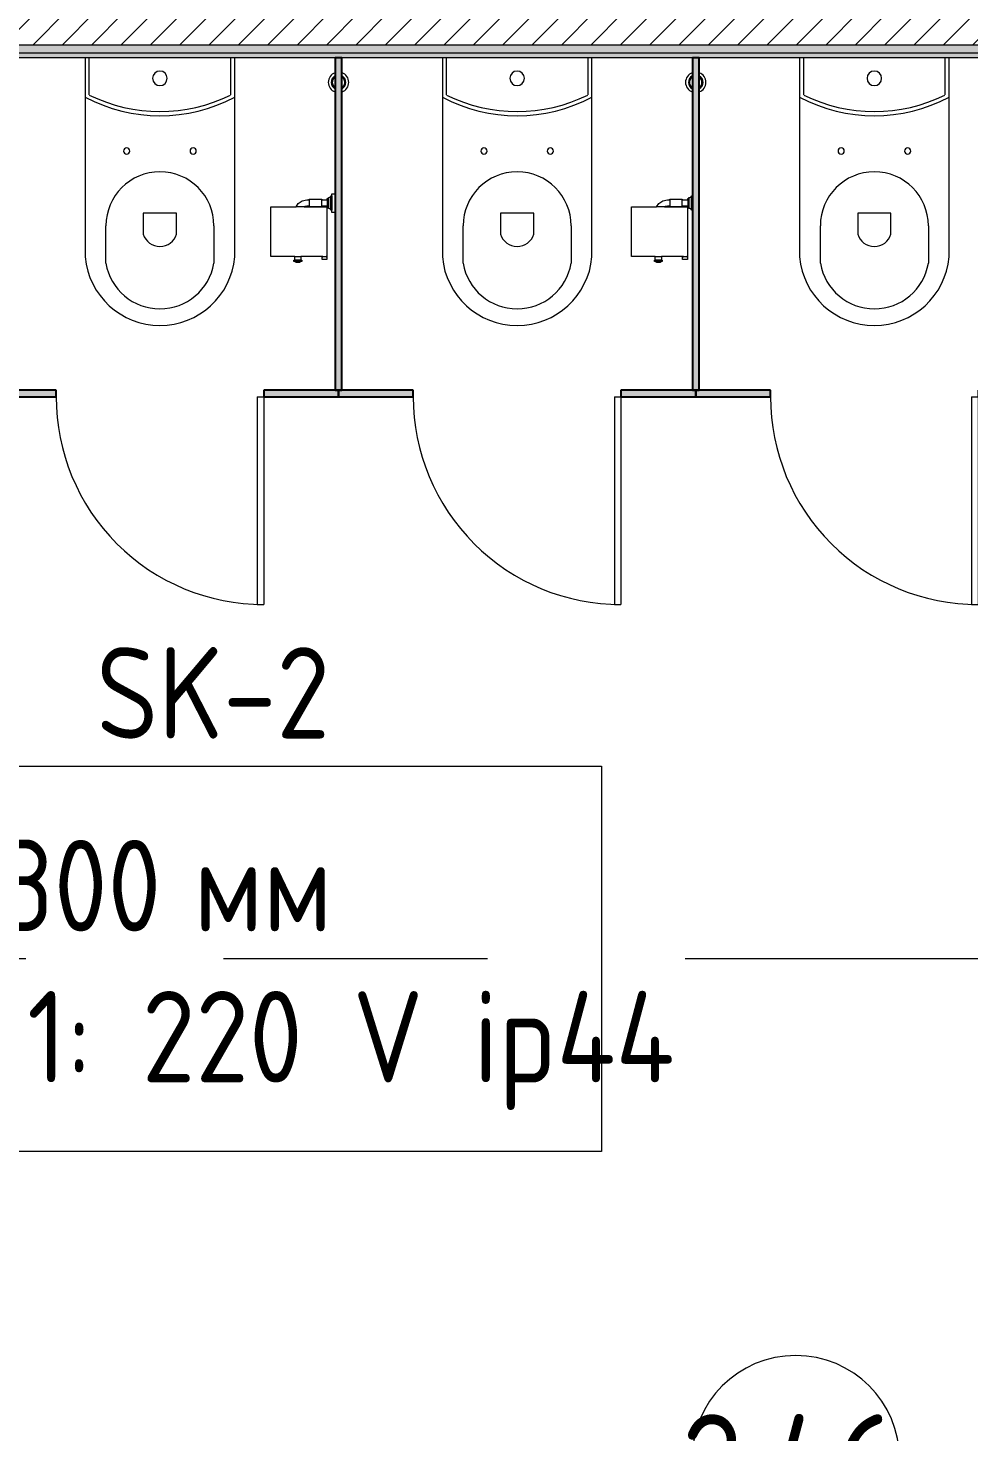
# Model space of a CAD drawing. Header units: millimetres. Extents: x 81609 to 272668, y -8553 to 29000.
# Drawn here: x 113014 to 115279, y 6660 to 10040 of the extents above; entities that cross this region are included whole.
import ezdxf

# ---------------------------------------------------------------- set-up
doc = ezdxf.new("R2010")
doc.units = ezdxf.units.MM
doc.linetypes.add('Осевая', pattern=[3175, 635, -476.25, 1587.5, -476.25])
for name, color, linetype, lineweight in [('A-AREA-IDEN', 7, 'Continuous', 9), ('A-DETL-GENF', 7, 'Continuous', 9), ('A-DOOR', 7, 'Continuous', 9), ('A-GENM', 7, 'Continuous', 9), ('A-GENM-2', 7, 'Continuous', 25), ('A-WALL', 7, 'Continuous', 9), ('E-ELEC-FIXT-IDEN', 7, 'Continuous', 9), ('I-WALL', 7, 'Continuous', 9), ('P-SANR-FIXT', 7, 'Continuous', 9), ('Оси-2', 7, 'Осевая', 9)]:
    doc.layers.add(name, color=color, linetype=linetype, lineweight=lineweight)
doc.layers.add('A-WALL-1', color=7, linetype='Continuous', lineweight=9, true_color=0x3c3c3c)
doc.layers.add('A-WALL-FNSH-1', color=7, linetype='Continuous', lineweight=9, true_color=0x3c3c3c)
doc.styles.add('GOST Common', font='GOST_Common.ttf', dxfattribs={"width": 0.9, "height": 220})
doc.styles.add('GOST Common_1', font='GOST_Common.ttf', dxfattribs={"width": 0.9, "height": 250})

# ---------------------------------------------------------------- blocks, each defined once
blk = doc.blocks.new('131_Сантехническая перегородка_Дверь 5 - СД-1-30835617-План размещения напольных электротехнических лючков и розеток 2 этажа в осях 23-33')
at = {"layer": 'A-GENM'}
for points in [[(70, 8), (70, -8), (250, -8), (250, 8)], [(750, 8), (750, -8), (930, -8), (930, 8)]]:
    blk.add_hatch(color=256, dxfattribs=at).paths.add_polyline_path(points)
at = {"layer": 'A-DOOR'}
for p, q in [((266, 508), (250, 508)), ((250, 8), (250, 508)), ((266, 8), (266, 508)), ((266, 8), (250, 8))]:
    blk.add_line(p, q, dxfattribs=at)
blk.add_arc((250, 8), 500, 360, 90, dxfattribs=at)
at = {"layer": 'A-GENM-2'}
for p, q in [((250, 8), (70, 8)), ((70, 8), (70, -8)), ((250, -8), (250, 8)), ((930, 8), (750, 8)), ((750, 8), (750, -8)), ((930, -8), (930, 8)), ((70, -8), (250, -8)), ((750, -8), (930, -8))]:
    blk.add_line(p, q, dxfattribs=at)
blk = doc.blocks.new('131_Сантехническая перегородка 6 - СП-1-30839354-План размещения напольных электротехнических лючков и розеток 2 этажа в осях 23-33')
at = {"layer": 'A-GENM'}
blk.add_hatch(color=256, dxfattribs=at).paths.add_polyline_path([(800, 8), (0, 8), (0, -8), (800, -8)])
at = {"layer": 'A-GENM', "flags": 128}
for points in [[(71.5, 8), (71.1, 8.5), (70.8, 9), (70.4, 9.5), (70, 9.9), (69.6, 10.4), (69.2, 10.8), (68.8, 11.2), (68.3, 11.6), (67.8, 12), (67.3, 12.3), (66.8, 12.7), (66.3, 13), (65.8, 13.3), (65.3, 13.6), (64.7, 13.8), (64.2, 14), (63.6, 14.3), (63, 14.4), (62.4, 14.6), (61.9, 14.7), (61.3, 14.9), (60.7, 14.9), (60.1, 15), (59.5, 15.1), (58.9, 15.1), (58.3, 15.1), (57.7, 15), (57.1, 15), (56.5, 14.9), (55.9, 14.8), (55.3, 14.7), (54.7, 14.5), (54.1, 14.4), (53.5, 14.2), (53, 13.9), (52.4, 13.7), (51.9, 13.4), (51.4, 13.2), (50.8, 12.9), (50.3, 12.5), (49.8, 12.2), (49.3, 11.8), (48.9, 11.4), (48.4, 11), (48, 10.6), (47.6, 10.2), (47.2, 9.7), (46.8, 9.3), (46.4, 8.8), (46.1, 8.3), (45.9, 8)], [(45.9, -8), (46.3, -8.5), (46.6, -9), (47, -9.5), (47.4, -9.9), (47.8, -10.4), (48.2, -10.8), (48.6, -11.2), (49.1, -11.6), (49.6, -12), (50, -12.3), (50.5, -12.7), (51.1, -13), (51.6, -13.3), (52.1, -13.6), (52.7, -13.8), (53.2, -14), (53.8, -14.3), (54.4, -14.4), (54.9, -14.6), (55.5, -14.7), (56.1, -14.9), (56.7, -14.9), (57.3, -15), (57.9, -15.1), (58.5, -15.1), (59.1, -15.1), (59.7, -15), (60.3, -15), (60.9, -14.9), (61.5, -14.8), (62.1, -14.7), (62.7, -14.5), (63.3, -14.4), (63.8, -14.2), (64.4, -13.9), (65, -13.7), (65.5, -13.4), (66, -13.2), (66.6, -12.9), (67.1, -12.5), (67.6, -12.2), (68, -11.8), (68.5, -11.4), (69, -11), (69.4, -10.6), (69.8, -10.2), (70.2, -9.7), (70.6, -9.3), (70.9, -8.8), (71.3, -8.3), (71.5, -8)]]:
    blk.add_lwpolyline(points, dxfattribs=at)
at = {"layer": 'A-GENM'}
for radius, start, end in [(24.6, 19.9113, 160.0887), (17.6, 28.9731, 151.0269), (15.1, 78.8699, 146.2189), (15.1, 33.7811, 53.124), (24.6, 199.9113, 340.0887), (17.6, 208.9731, 331.0269), (15.1, 213.7811, 233.124), (15.1, 258.8699, 326.2189)]:
    blk.add_arc((58.7, 0), radius, start, end, dxfattribs=at)
at = {"layer": 'A-GENM-2'}
for p, q in [((800, 8), (0, 8)), ((0, 8), (0, -8)), ((800, -8), (800, 8)), ((0, -8), (800, -8))]:
    blk.add_line(p, q, dxfattribs=at)
blk = doc.blocks.new('WC Seat_2 with Cistern-Wall Based - SE22-33487382-План размещения напольных электротехнических лючков и розеток 2 этажа в осях 23-33')
at = {"layer": 'P-SANR-FIXT'}
for p, q in [((-55, 485.5), (-55, 100.5)), ((-5, 410.5), (-5, 500.5)), ((255, 500.5), (255, 410.5)), ((305, 100.5), (305, 485.5)), ((85, 430.5), (85, 380.5)), ((165, 380.5), (165, 430.5)), ((85, 380.5), (165, 380.5)), ((-55, 100.5), (-55, 5.5)), ((-45, 5.5), (-45, 95.6)), ((295, 95.6), (295, 5.5)), ((305, 5.5), (305, 100.5))]:
    blk.add_line(p, q, dxfattribs=at)
for centre, radius, start, end in [((125, 469.8), 180.7, 4.9791, 175.0209), ((125, 478.7), 131.8, 9.5273, 170.4727), ((125, 418.8), 41.7, 16.2602, 163.7398), ((125, 410.5), 130, 180, 360), ((45, 230.5), 7.5, 0, 180), ((205, 230.5), 7.5, 0, 180), ((45, 230.5), 7.5, 180, 360), ((205, 230.5), 7.5, 180, 360), ((125, -237), 382.5, 61.9275, 118.0725), ((125, -247), 382.5, 63.6122, 116.3878), ((125, 55.5), 17.5, 0, 180), ((125, 55.5), 17.5, 180, 360)]:
    blk.add_arc(centre, radius, start, end, dxfattribs=at)
blk = doc.blocks.new('поддон угловой - 900х900-30799906-План размещения напольных электротехнических лючков и розеток 2 этажа в осях 23-33')
at = {"layer": 'P-SANR-FIXT'}
for p, q in [((-270, 450), (-449, 450)), ((-380, 119.7), (-380, 380)), ((-380, 380), (-270, 380)), ((-380, 45), (-380, 71)), ((-380, -380), (-380, -177)), ((380, -270), (380, -380)), ((450, -291.4), (450, -270)), ((380, -380), (-380, -380)), ((371, -450), (415.1, -450))]:
    blk.add_line(p, q, dxfattribs=at)
for centre, radius, start, end in [((-270, -270), 720, 360, 90), ((-270, -270), 650, 0, 90), ((-290, -290), 25, 90, 270), ((-290, -290), 25, 270, 90)]:
    blk.add_arc(centre, radius, start, end, dxfattribs=at)
blk = doc.blocks.new('Sanitary_Toilet-Accessories_Gessi_Wall-mounted-paper-roll-holder-65449 - Chrome-V166-План размещения напольных электротехнических лючков и розеток 2 этажа в осях 23-33')
at = {"layer": 'A-DETL-GENF'}
for p, q in [((112878.5, 9632.1), (112880.4, 9633.1)), ((112880.4, 9633.1), (112881.8, 9634.6)), ((112881.8, 9634.6), (112882.5, 9636.3)), ((112882.5, 9601.3), (112882.5, 9636.3)), ((112882.5, 9636.3), (112885, 9636.3)), ((112885, 9636.3), (112885, 9641.3)), ((112885, 9641.3), (112893, 9641.3)), ((112885, 9636.3), (112885, 9601.3)), ((112738.3, 9607.7), (112738.4, 9609.3)), ((112738.3, 9491.6), (112738.3, 9607.7)), ((112738.4, 9609.3), (112798.6, 9609.3)), ((112798.6, 9609.3), (112804.1, 9617.7)), ((112818.1, 9609.3), (112798.6, 9609.3)), ((112804.1, 9617.7), (112813.7, 9624.1)), ((112813.7, 9624.1), (112825, 9626.3)), ((112819.5, 9610.2), (112818.1, 9609.3)), ((112818.1, 9609.3), (112863.2, 9609.3)), ((112825, 9611.3), (112819.5, 9610.2)), ((112825, 9626.3), (112830.5, 9626.3)), ((112830.5, 9611.3), (112825, 9611.3)), ((112830.5, 9626.3), (112830.5, 9627.8)), ((112830.5, 9627.8), (112860.5, 9627.8)), ((112830.5, 9626.3), (112830.5, 9611.3)), ((112830.5, 9609.8), (112830.5, 9611.3)), ((112860.5, 9609.8), (112830.5, 9609.8)), ((112860.5, 9627.8), (112860.5, 9626.3)), ((112860.5, 9611.3), (112860.5, 9626.3)), ((112860.5, 9626.3), (112874, 9626.3)), ((112863.2, 9611.3), (112860.5, 9611.3)), ((112860.5, 9611.3), (112860.5, 9609.8)), ((112871.2, 9611.3), (112863.2, 9611.3)), ((112863.2, 9609.3), (112863.2, 9611.3)), ((112863.2, 9609.3), (112871.2, 9609.3)), ((112874, 9611.3), (112871.2, 9611.3)), ((112871.2, 9611.3), (112871.2, 9609.3)), ((112871.2, 9609.3), (112873.2, 9609.3)), ((112873.2, 9609.3), (112873.2, 9490.3)), ((112874, 9626.3), (112874, 9629.8)), ((112874, 9629.8), (112876.5, 9629.8)), ((112874, 9627.8), (112874, 9609.3)), ((112874, 9607.8), (112874, 9611.3)), ((112876.5, 9607.8), (112874, 9607.8)), ((112876.5, 9631.8), (112878.5, 9632.1)), ((112876.5, 9629.8), (112876.5, 9631.8)), ((112876.5, 9629.8), (112876.5, 9607.8)), ((112876.5, 9605.8), (112876.5, 9607.8)), ((112878.5, 9605.5), (112876.5, 9605.8)), ((112880.4, 9604.5), (112878.5, 9605.5)), ((112881.8, 9603), (112880.4, 9604.5)), ((112882.5, 9601.3), (112881.8, 9603)), ((112885, 9601.3), (112882.5, 9601.3)), ((112885, 9596.3), (112885, 9601.3)), ((112893, 9596.3), (112885, 9596.3)), ((112738.4, 9490.3), (112738.3, 9491.6)), ((112795.5, 9490.3), (112738.4, 9490.3)), ((112793.5, 9477.8), (112793.5, 9481.3)), ((112793.5, 9481.3), (112795.5, 9481.3)), ((112795.5, 9477.8), (112793.5, 9477.8)), ((112795.5, 9490.3), (112810.5, 9490.3)), ((112795.5, 9481.3), (112795.5, 9490.3)), ((112810.5, 9481.3), (112795.5, 9481.3)), ((112810.5, 9477.8), (112795.5, 9477.8)), ((112799, 9475.9), (112795.5, 9477.8)), ((112803, 9475.3), (112799, 9475.9)), ((112807, 9475.9), (112803, 9475.3)), ((112810.5, 9477.8), (112807, 9475.9)), ((112863.2, 9490.3), (112810.5, 9490.3)), ((112810.5, 9490.3), (112810.5, 9481.3)), ((112810.5, 9481.3), (112812.5, 9481.3)), ((112812.5, 9477.8), (112810.5, 9477.8)), ((112812.5, 9481.3), (112812.5, 9477.8)), ((112861.2, 9482.8), (112861.2, 9489.3)), ((112861.2, 9489.3), (112863.2, 9489.3)), ((112873.2, 9482.8), (112861.2, 9482.8)), ((112863.2, 9490.3), (112871.2, 9490.3)), ((112863.2, 9489.3), (112863.2, 9490.3)), ((112871.2, 9489.3), (112863.2, 9489.3)), ((112873.2, 9490.3), (112871.2, 9490.3)), ((112871.2, 9490.3), (112871.2, 9489.3)), ((112871.2, 9489.3), (112873.2, 9489.3)), ((112873.2, 9489.3), (112873.2, 9482.8))]:
    blk.add_line(p, q, dxfattribs=at)
blk = doc.blocks.new('Sanitary_Toilet-Accessories_Gessi_Wall-mounted-paper-roll-holder-65449 - Chrome-V167-План размещения напольных электротехнических лючков и розеток 2 этажа в осях 23-33')
at = {"layer": 'A-DETL-GENF'}
for p, q in [((114606.5, 9632.1), (114608.4, 9633.1)), ((114608.4, 9633.1), (114609.8, 9634.6)), ((114609.8, 9634.6), (114610.5, 9636.3)), ((114610.5, 9601.3), (114610.5, 9636.3)), ((114610.5, 9636.3), (114613, 9636.3)), ((114466.3, 9607.7), (114466.5, 9609.3)), ((114466.3, 9491.6), (114466.3, 9607.7)), ((114466.5, 9609.3), (114526.6, 9609.3)), ((114526.6, 9609.3), (114532.2, 9617.7)), ((114546.1, 9609.3), (114526.6, 9609.3)), ((114532.2, 9617.7), (114541.7, 9624.1)), ((114541.7, 9624.1), (114553, 9626.3)), ((114547.5, 9610.2), (114546.1, 9609.3)), ((114546.1, 9609.3), (114591.3, 9609.3)), ((114553, 9611.3), (114547.5, 9610.2)), ((114553, 9626.3), (114558.5, 9626.3)), ((114558.5, 9611.3), (114553, 9611.3)), ((114558.5, 9626.3), (114558.5, 9627.8)), ((114558.5, 9627.8), (114588.5, 9627.8)), ((114558.5, 9626.3), (114558.5, 9611.3)), ((114558.5, 9609.8), (114558.5, 9611.3)), ((114588.5, 9609.8), (114558.5, 9609.8)), ((114588.5, 9627.8), (114588.5, 9626.3)), ((114588.5, 9611.3), (114588.5, 9626.3)), ((114588.5, 9626.3), (114602, 9626.3)), ((114591.3, 9611.3), (114588.5, 9611.3)), ((114588.5, 9611.3), (114588.5, 9609.8)), ((114599.3, 9611.3), (114591.3, 9611.3)), ((114591.3, 9609.3), (114591.3, 9611.3)), ((114591.3, 9609.3), (114599.3, 9609.3)), ((114602, 9611.3), (114599.3, 9611.3)), ((114599.3, 9611.3), (114599.3, 9609.3)), ((114599.3, 9609.3), (114601.3, 9609.3)), ((114601.3, 9609.3), (114601.3, 9490.3)), ((114602, 9626.3), (114602, 9629.8)), ((114602, 9629.8), (114604.5, 9629.8)), ((114602, 9627.8), (114602, 9609.3)), ((114602, 9607.8), (114602, 9611.3)), ((114604.5, 9607.8), (114602, 9607.8)), ((114604.5, 9631.8), (114606.5, 9632.1)), ((114604.5, 9629.8), (114604.5, 9631.8)), ((114604.5, 9629.8), (114604.5, 9607.8)), ((114604.5, 9605.8), (114604.5, 9607.8)), ((114606.5, 9605.5), (114604.5, 9605.8)), ((114608.4, 9604.5), (114606.5, 9605.5)), ((114609.8, 9603), (114608.4, 9604.5)), ((114610.5, 9601.3), (114609.8, 9603)), ((114613, 9601.3), (114610.5, 9601.3)), ((114466.5, 9490.3), (114466.3, 9491.6)), ((114523.5, 9490.3), (114466.5, 9490.3)), ((114521.5, 9477.8), (114521.5, 9481.3)), ((114521.5, 9481.3), (114523.5, 9481.3)), ((114523.5, 9477.8), (114521.5, 9477.8)), ((114523.5, 9490.3), (114538.5, 9490.3)), ((114523.5, 9481.3), (114523.5, 9490.3)), ((114538.5, 9481.3), (114523.5, 9481.3)), ((114538.5, 9477.8), (114523.5, 9477.8)), ((114527, 9475.9), (114523.5, 9477.8)), ((114531, 9475.3), (114527, 9475.9)), ((114535, 9475.9), (114531, 9475.3)), ((114538.5, 9477.8), (114535, 9475.9)), ((114591.3, 9490.3), (114538.5, 9490.3)), ((114538.5, 9490.3), (114538.5, 9481.3)), ((114538.5, 9481.3), (114540.5, 9481.3)), ((114540.5, 9477.8), (114538.5, 9477.8)), ((114540.5, 9481.3), (114540.5, 9477.8)), ((114589.3, 9482.8), (114589.3, 9489.3)), ((114589.3, 9489.3), (114591.3, 9489.3)), ((114601.3, 9482.8), (114589.3, 9482.8)), ((114591.3, 9490.3), (114599.3, 9490.3)), ((114591.3, 9489.3), (114591.3, 9490.3)), ((114599.3, 9489.3), (114591.3, 9489.3)), ((114601.3, 9490.3), (114599.3, 9490.3)), ((114599.3, 9490.3), (114599.3, 9489.3)), ((114599.3, 9489.3), (114601.3, 9489.3)), ((114601.3, 9489.3), (114601.3, 9482.8))]:
    blk.add_line(p, q, dxfattribs=at)
blk = doc.blocks.new('Марка_Помещения - Номер-25198446-План размещения напольных электротехнических лючков и розеток 2 этажа в осях 23-33')
at = {"layer": 'A-AREA-IDEN'}
for start, end in [(360, 180), (180, 360)]:
    blk.add_arc((0, 0), 2.5, start, end, dxfattribs=at)

msp = doc.modelspace()

# ---------------------------------------------------------------- hatches: boundary and pattern name
at = {"layer": 'I-WALL'}
h = msp.add_hatch(dxfattribs=at)
h.set_pattern_fill('FP_5', color=256, style=0, pattern_type=2)
h.set_pattern_definition([(45, (0, 0), (-35.35534, 35.35534), [])])
h.paths.add_polyline_path([(118800, 10000), (118800, 10080), (112010, 10080), (112010, 10000), (118184.5, 10000)])
h = msp.add_hatch(dxfattribs=at)
h.set_pattern_fill('FP_41', color=256, style=0, pattern_type=2)
h.set_pattern_definition([(0, (0, 0), (121.92, 30.48), [10.058, -81.382, 10.058, -81.382, -487.68]), (0, (0, 0), (121.92, 30.48), [-182.88, 10.058, -172.822, 10.058, -81.382, -213.36]), (0, (0, 0), (121.92, 30.48), [-457.2, 10.058, -50.902, 10.058, -142.342]), (120, (45.72, 15.24), (-87.356454, 90.345817), [10.058, -81.382, 10.058, -81.382, -487.68]), (120, (45.72, 15.24), (-87.356454, 90.345817), [-182.88, 10.058, -172.822, 10.058, -81.382, -213.36]), (120, (45.72, 15.24), (-87.356454, 90.345817), [-457.2, 10.058, -50.902, 10.058, -142.342]), (240, (60.96, 76.2), (-34.563546, -120.825817), [10.058, -81.382, 10.058, -81.382, -487.68]), (240, (60.96, 76.2), (-34.563546, -120.825817), [-182.88, 10.058, -172.822, 10.058, -81.382, -213.36]), (240, (60.96, 76.2), (-34.563546, -120.825817), [-457.2, 10.058, -50.902, 10.058, -142.342])])
h.paths.add_polyline_path([(118780, 9980), (118800, 9980), (118800, 10000), (112010, 10000), (112010, 9980), (118184.5, 9980)])
msp.add_hatch(color=256, dxfattribs=at).paths.add_polyline_path([(118769, 9969), (118780, 9969), (118780, 9980), (112030, 9980), (112030, 9969), (118184.5, 9969)])

# ---------------------------------------------------------------- linework, layer by layer
at = {"layer": 'A-WALL'}
msp.add_line((112030, 9980), (118780, 9980), dxfattribs=at)
at = {"layer": 'A-WALL-1'}
msp.add_line((112010, 10000), (118800, 10000), dxfattribs=at)
at = {"layer": 'A-WALL-FNSH-1'}
msp.add_line((112041, 9969), (118769, 9969), dxfattribs=at)
at = {"layer": 'E-ELEC-FIXT-IDEN', "flags": 128}
msp.add_lwpolyline([(112550.7, 8262.9), (114394.1, 8262.9), (114394.1, 7334.9), (112550.7, 7334.9)], close=True, dxfattribs=at)
at = {"layer": 'Оси-2'}
msp.add_line((84909.3, 7800), (122760, 7800), dxfattribs=at)

# ---------------------------------------------------------------- block references
at = {"layer": 'A-AREA-IDEN', "xscale": 99.99999999999993, "yscale": 99.99999999999993, "zscale": 99.99999999999993}
msp.add_blockref('Марка_Помещения - Номер-25198446-План размещения напольных электротехнических лючков и розеток 2 этажа в осях 23-33', (114861.7, 6594), dxfattribs=at)
at = {"layer": 'A-GENM'}
for name, p, rotation in [('131_Сантехническая перегородка 6 - СП-1-30839354-План размещения напольных электротехнических лючков и розеток 2 этажа в осях 23-33', (113761, 9968), 270.0000000000007), ('131_Сантехническая перегородка 6 - СП-1-30839354-План размещения напольных электротехнических лючков и розеток 2 этажа в осях 23-33', (114621, 9968), 270.0000000000007), ('131_Сантехническая перегородка_Дверь 5 - СД-1-30835617-План размещения напольных электротехнических лючков и розеток 2 этажа в осях 23-33', (113831, 9160), 180), ('131_Сантехническая перегородка_Дверь 5 - СД-1-30835617-План размещения напольных электротехнических лючков и розеток 2 этажа в осях 23-33', (114691, 9160), 180), ('131_Сантехническая перегородка_Дверь 5 - СД-1-30835617-План размещения напольных электротехнических лючков и розеток 2 этажа в осях 23-33', (115551, 9160), 180)]:
    msp.add_blockref(name, p, dxfattribs=dict(at, rotation=rotation))
at = {"layer": 'P-SANR-FIXT', "rotation": 180}
for p in [(113456, 9974.5), (114316, 9974.5), (115176, 9974.5)]:
    msp.add_blockref('WC Seat_2 with Cistern-Wall Based - SE22-33487382-План размещения напольных электротехнических лючков и розеток 2 этажа в осях 23-33', p, dxfattribs=at)
at = {"layer": 'P-SANR-FIXT'}
for name, p in [('Sanitary_Toilet-Accessories_Gessi_Wall-mounted-paper-roll-holder-65449 - Chrome-V166-План размещения напольных электротехнических лючков и розеток 2 этажа в осях 23-33', (860, 0)), ('Sanitary_Toilet-Accessories_Gessi_Wall-mounted-paper-roll-holder-65449 - Chrome-V167-План размещения напольных электротехнических лючков и розеток 2 этажа в осях 23-33', (0, 0)), ('поддон угловой - 900х900-30799906-План размещения напольных электротехнических лючков и розеток 2 этажа в осях 23-33', (112720, 6309.8))]:
    msp.add_blockref(name, p, dxfattribs=at)

# ---------------------------------------------------------------- texts
at = {"layer": 'A-AREA-IDEN', "insert": (114586.9, 6702.5), "char_height": 250, "width": 685.443, "attachment_point": 1, "style": 'GOST Common_1'}
msp.add_mtext('2.46', dxfattribs=at)
at = {"layer": 'E-ELEC-FIXT-IDEN', "char_height": 220, "attachment_point": 1, "style": 'GOST Common'}
for s, insert, width in [('SK-2', (113177.7, 8549.3), 707.088), ('H-300 ', (112650.7, 8085.3), 923.544), ('мм', (113412.7, 8085.3), 375.19), ('   1: 220 V ip44', (112650.7, 7721.5), 1984.177)]:
    msp.add_mtext(s, dxfattribs=dict(at, insert=insert, width=width))

doc.saveas('drawing.dxf')
